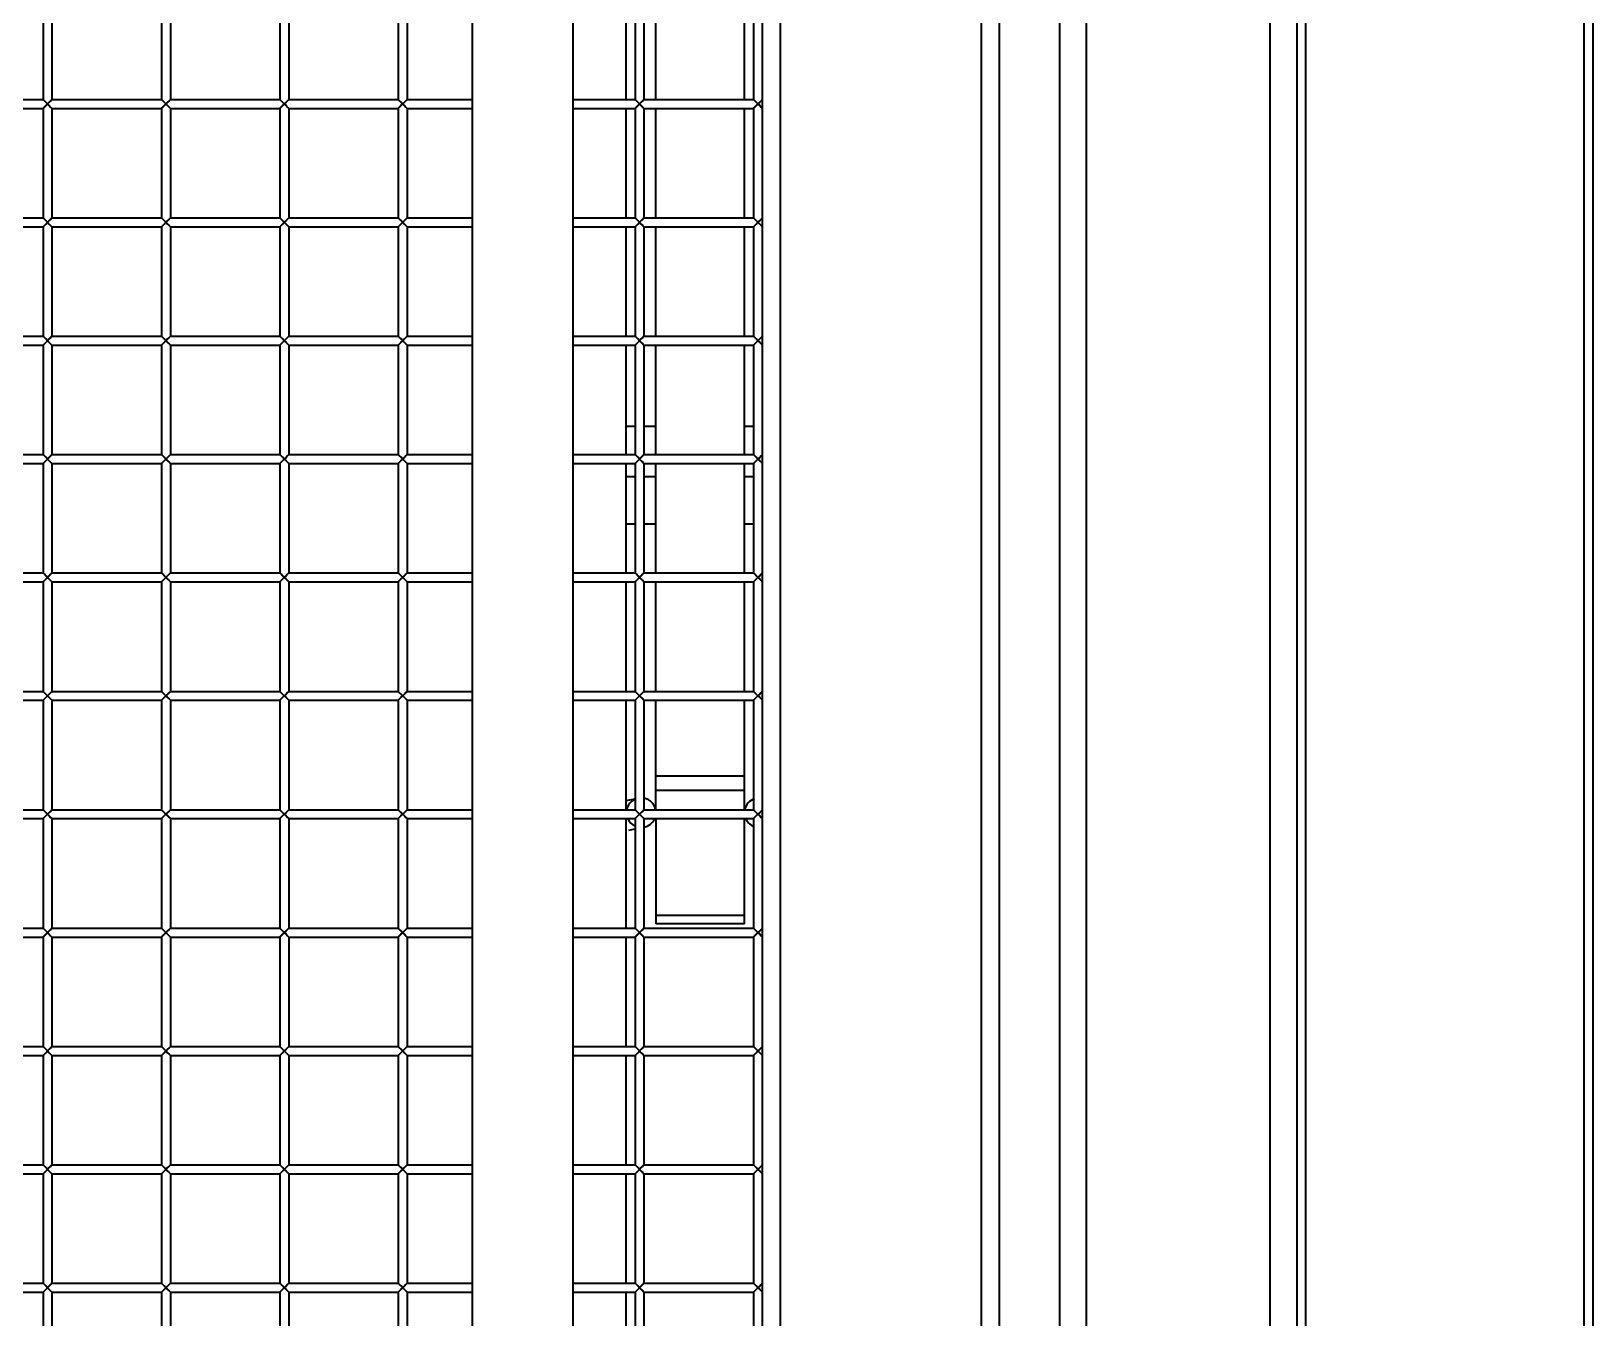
# Model space of a CAD drawing. Header units: millimetres. Extents: x 32496 to 166256, y 3504 to 23939.
# Drawn here: x 146862 to 147390, y 14016 to 14451 of the extents above; entities that cross this region are included whole.
import ezdxf

# ---------------------------------------------------------------- set-up
doc = ezdxf.new("R2010")
doc.units = ezdxf.units.MM
doc.layers.get('0').update_dxf_attribs({"lineweight": 35})

# ---------------------------------------------------------------- blocks, each defined once
blk = doc.blocks.new('8-1250')
at = {"linetype": 'Continuous'}
for p, q in [((-1377.63, -34671.29), (-1377.63, -32152.29)), ((-1315.63, -34671.29), (-1315.63, -32152.29)), ((-1306.63, -32152.29), (-1306.63, -34671.29)), ((-1303.63, -32152.29), (-1303.63, -34671.29)), ((-1209.63, -32152.29), (-1209.63, -34671.29)), ((-1206.63, -32152.29), (-1206.63, -34671.29)), ((-1386.63, -34591.29), (-1386.63, -32232.29)), ((-1481.13, -32251.79), (-1481.13, -34571.79)), ((-1413.13, -34571.79), (-1413.13, -32251.79)), ((-1407.13, -32251.79), (-1407.13, -34571.79)), ((-1585.13, -32393.79), (-1585.13, -33324.79)), ((-1551.13, -32393.79), (-1551.13, -33324.79)), ((-1487.13, -33311.79), (-1487.13, -32408.79)), ((-1730.13, -32441.79), (-1730.13, -32478.79)), ((-1727.13, -32441.79), (-1727.13, -32478.79)), ((-1690.13, -32441.79), (-1690.13, -32478.79)), ((-1687.13, -32441.79), (-1687.13, -32478.79)), ((-1650.13, -32441.79), (-1650.13, -32478.79)), ((-1647.13, -32441.79), (-1647.13, -32478.79)), ((-1610.13, -32441.79), (-1610.13, -32478.79)), ((-1607.13, -32441.79), (-1607.13, -32478.79)), ((-1533.13, -32478.79), (-1533.13, -32441.79)), ((-1530.13, -32441.79), (-1530.13, -32478.79)), ((-1527.13, -32441.79), (-1527.13, -32478.79)), ((-1523.13, -32478.79), (-1523.13, -32441.79)), ((-1493.13, -32478.79), (-1493.13, -32441.79)), ((-1490.13, -32441.79), (-1490.13, -32478.79)), ((-1767.13, -32478.79), (-1730.13, -32478.79)), ((-1767.13, -32481.79), (-1730.13, -32481.79)), ((-1730.13, -32481.79), (-1727.13, -32478.79)), ((-1727.13, -32481.79), (-1730.13, -32478.79)), ((-1730.13, -32481.79), (-1730.13, -32518.79)), ((-1730.01, -32481.67), (-1729.22, -32480.88)), ((-1729.22, -32480.88), (-1728.63, -32480.29)), ((-1727.13, -32478.79), (-1727.56, -32479.22)), ((-1727.13, -32478.79), (-1690.13, -32478.79)), ((-1727.13, -32481.79), (-1727.13, -32518.79)), ((-1727.13, -32481.79), (-1690.13, -32481.79)), ((-1690.13, -32481.79), (-1687.13, -32478.79)), ((-1687.13, -32481.79), (-1690.13, -32478.79)), ((-1690.13, -32481.79), (-1690.13, -32518.79)), ((-1690.01, -32481.67), (-1689.22, -32480.88)), ((-1689.22, -32480.88), (-1688.63, -32480.29)), ((-1687.13, -32478.79), (-1687.56, -32479.22)), ((-1687.13, -32478.79), (-1650.13, -32478.79)), ((-1687.13, -32481.79), (-1687.13, -32518.79)), ((-1687.13, -32481.79), (-1650.13, -32481.79)), ((-1650.13, -32481.79), (-1647.13, -32478.79)), ((-1647.13, -32481.79), (-1650.13, -32478.79)), ((-1650.13, -32481.79), (-1650.13, -32518.79)), ((-1650.01, -32481.67), (-1649.22, -32480.88)), ((-1649.22, -32480.88), (-1648.63, -32480.29)), ((-1647.13, -32478.79), (-1647.56, -32479.22)), ((-1647.13, -32478.79), (-1610.13, -32478.79)), ((-1647.13, -32481.79), (-1647.13, -32518.79)), ((-1647.13, -32481.79), (-1610.13, -32481.79)), ((-1610.13, -32481.79), (-1607.13, -32478.79)), ((-1607.13, -32481.79), (-1610.13, -32478.79)), ((-1610.13, -32481.79), (-1610.13, -32518.79)), ((-1610.01, -32481.67), (-1609.22, -32480.88)), ((-1609.22, -32480.88), (-1608.63, -32480.29)), ((-1607.13, -32478.79), (-1607.56, -32479.22)), ((-1607.13, -32478.79), (-1585.13, -32478.79)), ((-1607.13, -32481.79), (-1607.13, -32518.79)), ((-1607.13, -32481.79), (-1585.13, -32481.79)), ((-1551.13, -32478.79), (-1530.13, -32478.79)), ((-1551.13, -32481.79), (-1530.13, -32481.79)), ((-1533.13, -32518.79), (-1533.13, -32481.79)), ((-1530.13, -32481.79), (-1527.13, -32478.79)), ((-1527.13, -32481.79), (-1530.13, -32478.79)), ((-1530.13, -32481.79), (-1530.13, -32518.79)), ((-1530.01, -32481.67), (-1529.22, -32480.88)), ((-1529.22, -32480.88), (-1528.63, -32480.29)), ((-1527.13, -32478.79), (-1527.56, -32479.22)), ((-1527.13, -32478.79), (-1490.13, -32478.79)), ((-1527.13, -32481.79), (-1527.13, -32518.79)), ((-1527.13, -32481.79), (-1490.13, -32481.79)), ((-1523.13, -32518.79), (-1523.13, -32481.79)), ((-1493.13, -32518.79), (-1493.13, -32481.79)), ((-1490.13, -32481.79), (-1487.13, -32478.79)), ((-1487.13, -32481.79), (-1490.13, -32478.79)), ((-1490.13, -32481.79), (-1490.13, -32518.79)), ((-1490.01, -32481.67), (-1489.22, -32480.88)), ((-1489.22, -32480.88), (-1488.63, -32480.29)), ((-1487.13, -32478.79), (-1487.56, -32479.22)), ((-1767.13, -32518.79), (-1730.13, -32518.79)), ((-1730.13, -32521.79), (-1727.13, -32518.79)), ((-1727.13, -32521.79), (-1730.13, -32518.79)), ((-1729.22, -32520.88), (-1728.63, -32520.29)), ((-1727.13, -32518.79), (-1727.56, -32519.22)), ((-1727.13, -32518.79), (-1690.13, -32518.79)), ((-1690.13, -32521.79), (-1687.13, -32518.79)), ((-1687.13, -32521.79), (-1690.13, -32518.79)), ((-1689.22, -32520.88), (-1688.63, -32520.29)), ((-1687.13, -32518.79), (-1687.56, -32519.22)), ((-1687.13, -32518.79), (-1650.13, -32518.79)), ((-1650.13, -32521.79), (-1647.13, -32518.79)), ((-1647.13, -32521.79), (-1650.13, -32518.79)), ((-1649.22, -32520.88), (-1648.63, -32520.29)), ((-1647.13, -32518.79), (-1647.56, -32519.22)), ((-1647.13, -32518.79), (-1610.13, -32518.79)), ((-1610.13, -32521.79), (-1607.13, -32518.79)), ((-1607.13, -32521.79), (-1610.13, -32518.79)), ((-1609.22, -32520.88), (-1608.63, -32520.29)), ((-1607.13, -32518.79), (-1607.56, -32519.22)), ((-1607.13, -32518.79), (-1585.13, -32518.79)), ((-1551.13, -32518.79), (-1530.13, -32518.79)), ((-1530.13, -32521.79), (-1527.13, -32518.79)), ((-1527.13, -32521.79), (-1530.13, -32518.79)), ((-1529.22, -32520.88), (-1528.63, -32520.29)), ((-1527.13, -32518.79), (-1527.56, -32519.22)), ((-1527.13, -32518.79), (-1490.13, -32518.79)), ((-1490.13, -32521.79), (-1487.13, -32518.79)), ((-1487.13, -32521.79), (-1490.13, -32518.79)), ((-1489.22, -32520.88), (-1488.63, -32520.29)), ((-1487.13, -32518.79), (-1487.56, -32519.22)), ((-1767.13, -32521.79), (-1730.13, -32521.79)), ((-1730.13, -32521.79), (-1730.13, -32558.79)), ((-1730.01, -32521.67), (-1729.22, -32520.88)), ((-1727.13, -32521.79), (-1727.13, -32558.79)), ((-1727.13, -32521.79), (-1690.13, -32521.79)), ((-1690.13, -32521.79), (-1690.13, -32558.79)), ((-1690.01, -32521.67), (-1689.22, -32520.88)), ((-1687.13, -32521.79), (-1687.13, -32558.79)), ((-1687.13, -32521.79), (-1650.13, -32521.79)), ((-1650.13, -32521.79), (-1650.13, -32558.79)), ((-1650.01, -32521.67), (-1649.22, -32520.88)), ((-1647.13, -32521.79), (-1647.13, -32558.79)), ((-1647.13, -32521.79), (-1610.13, -32521.79)), ((-1610.13, -32521.79), (-1610.13, -32558.79)), ((-1610.01, -32521.67), (-1609.22, -32520.88)), ((-1607.13, -32521.79), (-1607.13, -32558.79)), ((-1607.13, -32521.79), (-1585.13, -32521.79)), ((-1551.13, -32521.79), (-1530.13, -32521.79)), ((-1533.13, -32558.79), (-1533.13, -32521.79)), ((-1530.13, -32521.79), (-1530.13, -32558.79)), ((-1530.01, -32521.67), (-1529.22, -32520.88)), ((-1527.13, -32521.79), (-1527.13, -32558.79)), ((-1527.13, -32521.79), (-1490.13, -32521.79)), ((-1523.13, -32558.79), (-1523.13, -32521.79)), ((-1493.13, -32558.79), (-1493.13, -32521.79)), ((-1490.13, -32521.79), (-1490.13, -32558.79)), ((-1490.01, -32521.67), (-1489.22, -32520.88)), ((-1767.13, -32558.79), (-1730.13, -32558.79)), ((-1767.13, -32561.79), (-1730.13, -32561.79)), ((-1730.13, -32561.79), (-1727.13, -32558.79)), ((-1727.13, -32561.79), (-1730.13, -32558.79)), ((-1730.13, -32561.79), (-1730.13, -32598.79)), ((-1730.01, -32561.67), (-1729.22, -32560.88)), ((-1729.22, -32560.88), (-1728.63, -32560.29)), ((-1727.13, -32558.79), (-1727.56, -32559.22)), ((-1727.13, -32558.79), (-1690.13, -32558.79)), ((-1727.13, -32561.79), (-1727.13, -32598.79)), ((-1727.13, -32561.79), (-1690.13, -32561.79)), ((-1690.13, -32561.79), (-1687.13, -32558.79)), ((-1687.13, -32561.79), (-1690.13, -32558.79)), ((-1690.13, -32561.79), (-1690.13, -32598.79)), ((-1690.01, -32561.67), (-1689.22, -32560.88)), ((-1689.22, -32560.88), (-1688.63, -32560.29)), ((-1687.13, -32558.79), (-1687.56, -32559.22)), ((-1687.13, -32558.79), (-1650.13, -32558.79)), ((-1687.13, -32561.79), (-1687.13, -32598.79)), ((-1687.13, -32561.79), (-1650.13, -32561.79)), ((-1650.13, -32561.79), (-1647.13, -32558.79)), ((-1647.13, -32561.79), (-1650.13, -32558.79)), ((-1650.13, -32561.79), (-1650.13, -32598.79)), ((-1650.01, -32561.67), (-1649.22, -32560.88)), ((-1649.22, -32560.88), (-1648.63, -32560.29)), ((-1647.13, -32558.79), (-1647.56, -32559.22)), ((-1647.13, -32558.79), (-1610.13, -32558.79)), ((-1647.13, -32561.79), (-1647.13, -32598.79)), ((-1647.13, -32561.79), (-1610.13, -32561.79)), ((-1610.13, -32561.79), (-1607.13, -32558.79)), ((-1607.13, -32561.79), (-1610.13, -32558.79)), ((-1610.13, -32561.79), (-1610.13, -32598.79)), ((-1610.01, -32561.67), (-1609.22, -32560.88)), ((-1609.22, -32560.88), (-1608.63, -32560.29)), ((-1607.13, -32558.79), (-1607.56, -32559.22)), ((-1607.13, -32558.79), (-1585.13, -32558.79)), ((-1607.13, -32561.79), (-1607.13, -32598.79)), ((-1607.13, -32561.79), (-1585.13, -32561.79)), ((-1551.13, -32558.79), (-1530.13, -32558.79)), ((-1551.13, -32561.79), (-1530.13, -32561.79)), ((-1533.13, -32598.79), (-1533.13, -32561.79)), ((-1530.13, -32561.79), (-1527.13, -32558.79)), ((-1527.13, -32561.79), (-1530.13, -32558.79)), ((-1530.13, -32561.79), (-1530.13, -32598.79)), ((-1530.01, -32561.67), (-1529.22, -32560.88)), ((-1529.22, -32560.88), (-1528.63, -32560.29)), ((-1527.13, -32558.79), (-1527.56, -32559.22)), ((-1527.13, -32558.79), (-1490.13, -32558.79)), ((-1527.13, -32561.79), (-1527.13, -32598.79)), ((-1527.13, -32561.79), (-1490.13, -32561.79)), ((-1523.13, -32598.79), (-1523.13, -32561.79)), ((-1493.13, -32598.79), (-1493.13, -32561.79)), ((-1490.13, -32561.79), (-1487.13, -32558.79)), ((-1487.13, -32561.79), (-1490.13, -32558.79)), ((-1490.13, -32561.79), (-1490.13, -32598.79)), ((-1490.01, -32561.67), (-1489.22, -32560.88)), ((-1489.22, -32560.88), (-1488.63, -32560.29)), ((-1487.13, -32558.79), (-1487.56, -32559.22)), ((-1530.13, -32589.29), (-1533.13, -32589.29)), ((-1523.13, -32589.29), (-1527.13, -32589.29)), ((-1490.13, -32589.29), (-1493.13, -32589.29)), ((-1767.13, -32598.79), (-1730.13, -32598.79)), ((-1730.13, -32601.79), (-1727.13, -32598.79)), ((-1727.13, -32601.79), (-1730.13, -32598.79)), ((-1727.13, -32598.79), (-1727.56, -32599.22)), ((-1727.13, -32598.79), (-1690.13, -32598.79)), ((-1690.13, -32601.79), (-1687.13, -32598.79)), ((-1687.13, -32601.79), (-1690.13, -32598.79)), ((-1687.13, -32598.79), (-1687.56, -32599.22)), ((-1687.13, -32598.79), (-1650.13, -32598.79)), ((-1650.13, -32601.79), (-1647.13, -32598.79)), ((-1647.13, -32601.79), (-1650.13, -32598.79)), ((-1647.13, -32598.79), (-1647.56, -32599.22)), ((-1647.13, -32598.79), (-1610.13, -32598.79)), ((-1610.13, -32601.79), (-1607.13, -32598.79)), ((-1607.13, -32601.79), (-1610.13, -32598.79)), ((-1607.13, -32598.79), (-1607.56, -32599.22)), ((-1607.13, -32598.79), (-1585.13, -32598.79)), ((-1551.13, -32598.79), (-1530.13, -32598.79)), ((-1530.13, -32601.79), (-1527.13, -32598.79)), ((-1527.13, -32601.79), (-1530.13, -32598.79)), ((-1527.13, -32598.79), (-1527.56, -32599.22)), ((-1527.13, -32598.79), (-1490.13, -32598.79)), ((-1490.13, -32601.79), (-1487.13, -32598.79)), ((-1487.13, -32601.79), (-1490.13, -32598.79)), ((-1487.13, -32598.79), (-1487.56, -32599.22)), ((-1767.13, -32601.79), (-1730.13, -32601.79)), ((-1730.13, -32601.79), (-1730.13, -32638.79)), ((-1730.01, -32601.67), (-1729.22, -32600.88)), ((-1729.22, -32600.88), (-1728.63, -32600.29)), ((-1727.13, -32601.79), (-1727.13, -32638.79)), ((-1727.13, -32601.79), (-1690.13, -32601.79)), ((-1690.13, -32601.79), (-1690.13, -32638.79)), ((-1690.01, -32601.67), (-1689.22, -32600.88)), ((-1689.22, -32600.88), (-1688.63, -32600.29)), ((-1687.13, -32601.79), (-1687.13, -32638.79)), ((-1687.13, -32601.79), (-1650.13, -32601.79)), ((-1650.13, -32601.79), (-1650.13, -32638.79)), ((-1650.01, -32601.67), (-1649.22, -32600.88)), ((-1649.22, -32600.88), (-1648.63, -32600.29)), ((-1647.13, -32601.79), (-1647.13, -32638.79)), ((-1647.13, -32601.79), (-1610.13, -32601.79)), ((-1610.13, -32601.79), (-1610.13, -32638.79)), ((-1610.01, -32601.67), (-1609.22, -32600.88)), ((-1609.22, -32600.88), (-1608.63, -32600.29)), ((-1607.13, -32601.79), (-1607.13, -32638.79)), ((-1607.13, -32601.79), (-1585.13, -32601.79)), ((-1551.13, -32601.79), (-1530.13, -32601.79)), ((-1533.13, -32638.79), (-1533.13, -32601.79)), ((-1530.13, -32601.79), (-1530.13, -32638.79)), ((-1530.01, -32601.67), (-1529.22, -32600.88)), ((-1529.22, -32600.88), (-1528.63, -32600.29)), ((-1527.13, -32601.79), (-1527.13, -32638.79)), ((-1527.13, -32601.79), (-1490.13, -32601.79)), ((-1523.13, -32638.79), (-1523.13, -32601.79)), ((-1493.13, -32638.79), (-1493.13, -32601.79)), ((-1490.13, -32601.79), (-1490.13, -32638.79)), ((-1490.01, -32601.67), (-1489.22, -32600.88)), ((-1489.22, -32600.88), (-1488.63, -32600.29)), ((-1530.13, -32606.29), (-1533.13, -32606.29)), ((-1523.13, -32606.29), (-1527.13, -32606.29)), ((-1490.13, -32606.29), (-1493.13, -32606.29)), ((-1530.13, -32622.29), (-1533.13, -32622.29)), ((-1523.13, -32622.29), (-1527.13, -32622.29)), ((-1490.13, -32622.29), (-1493.13, -32622.29)), ((-1767.13, -32638.79), (-1730.13, -32638.79)), ((-1730.13, -32641.79), (-1727.13, -32638.79)), ((-1727.13, -32641.79), (-1730.13, -32638.79)), ((-1730.01, -32641.67), (-1729.22, -32640.88)), ((-1729.22, -32640.88), (-1728.63, -32640.29)), ((-1727.13, -32638.79), (-1727.56, -32639.22)), ((-1727.13, -32638.79), (-1690.13, -32638.79)), ((-1690.13, -32641.79), (-1687.13, -32638.79)), ((-1687.13, -32641.79), (-1690.13, -32638.79)), ((-1690.01, -32641.67), (-1689.22, -32640.88)), ((-1689.22, -32640.88), (-1688.63, -32640.29)), ((-1687.13, -32638.79), (-1687.56, -32639.22)), ((-1687.13, -32638.79), (-1650.13, -32638.79)), ((-1650.13, -32641.79), (-1647.13, -32638.79)), ((-1647.13, -32641.79), (-1650.13, -32638.79)), ((-1650.01, -32641.67), (-1649.22, -32640.88)), ((-1649.22, -32640.88), (-1648.63, -32640.29)), ((-1647.13, -32638.79), (-1647.56, -32639.22)), ((-1647.13, -32638.79), (-1610.13, -32638.79)), ((-1610.13, -32641.79), (-1607.13, -32638.79)), ((-1607.13, -32641.79), (-1610.13, -32638.79)), ((-1610.01, -32641.67), (-1609.22, -32640.88)), ((-1609.22, -32640.88), (-1608.63, -32640.29)), ((-1607.13, -32638.79), (-1607.56, -32639.22)), ((-1607.13, -32638.79), (-1585.13, -32638.79)), ((-1551.13, -32638.79), (-1530.13, -32638.79)), ((-1530.13, -32641.79), (-1527.13, -32638.79)), ((-1527.13, -32641.79), (-1530.13, -32638.79)), ((-1530.01, -32641.67), (-1529.22, -32640.88)), ((-1529.22, -32640.88), (-1528.63, -32640.29)), ((-1527.13, -32638.79), (-1527.56, -32639.22)), ((-1527.13, -32638.79), (-1490.13, -32638.79)), ((-1490.13, -32641.79), (-1487.13, -32638.79)), ((-1487.13, -32641.79), (-1490.13, -32638.79)), ((-1490.01, -32641.67), (-1489.22, -32640.88)), ((-1489.22, -32640.88), (-1488.63, -32640.29)), ((-1487.13, -32638.79), (-1487.56, -32639.22)), ((-1767.13, -32641.79), (-1730.13, -32641.79)), ((-1730.13, -32641.79), (-1730.13, -32678.79)), ((-1727.13, -32641.79), (-1727.13, -32678.79)), ((-1727.13, -32641.79), (-1690.13, -32641.79)), ((-1690.13, -32641.79), (-1690.13, -32678.79)), ((-1687.13, -32641.79), (-1687.13, -32678.79)), ((-1687.13, -32641.79), (-1650.13, -32641.79)), ((-1650.13, -32641.79), (-1650.13, -32678.79)), ((-1647.13, -32641.79), (-1647.13, -32678.79)), ((-1647.13, -32641.79), (-1610.13, -32641.79)), ((-1610.13, -32641.79), (-1610.13, -32678.79)), ((-1607.13, -32641.79), (-1607.13, -32678.79)), ((-1607.13, -32641.79), (-1585.13, -32641.79)), ((-1551.13, -32641.79), (-1530.13, -32641.79)), ((-1533.13, -32678.79), (-1533.13, -32641.79)), ((-1530.13, -32641.79), (-1530.13, -32678.79)), ((-1527.13, -32641.79), (-1527.13, -32678.79)), ((-1527.13, -32641.79), (-1490.13, -32641.79)), ((-1523.13, -32678.79), (-1523.13, -32641.79)), ((-1493.13, -32678.79), (-1493.13, -32641.79)), ((-1490.13, -32641.79), (-1490.13, -32678.79)), ((-1767.13, -32678.79), (-1730.13, -32678.79)), ((-1767.13, -32681.79), (-1730.13, -32681.79)), ((-1730.13, -32681.79), (-1727.13, -32678.79)), ((-1727.13, -32681.79), (-1730.13, -32678.79)), ((-1730.13, -32681.79), (-1730.13, -32718.79)), ((-1730.01, -32681.67), (-1729.22, -32680.88)), ((-1729.22, -32680.88), (-1728.63, -32680.29)), ((-1727.13, -32678.79), (-1727.56, -32679.22)), ((-1727.13, -32678.79), (-1690.13, -32678.79)), ((-1727.13, -32681.79), (-1727.13, -32718.79)), ((-1727.13, -32681.79), (-1690.13, -32681.79)), ((-1690.13, -32681.79), (-1687.13, -32678.79)), ((-1687.13, -32681.79), (-1690.13, -32678.79)), ((-1690.13, -32681.79), (-1690.13, -32718.79)), ((-1690.01, -32681.67), (-1689.22, -32680.88)), ((-1689.22, -32680.88), (-1688.63, -32680.29)), ((-1687.13, -32678.79), (-1687.56, -32679.22)), ((-1687.13, -32678.79), (-1650.13, -32678.79)), ((-1687.13, -32681.79), (-1687.13, -32718.79)), ((-1687.13, -32681.79), (-1650.13, -32681.79)), ((-1650.13, -32681.79), (-1647.13, -32678.79)), ((-1647.13, -32681.79), (-1650.13, -32678.79)), ((-1650.13, -32681.79), (-1650.13, -32718.79)), ((-1650.01, -32681.67), (-1649.22, -32680.88)), ((-1649.22, -32680.88), (-1648.63, -32680.29)), ((-1647.13, -32678.79), (-1647.56, -32679.22)), ((-1647.13, -32678.79), (-1610.13, -32678.79)), ((-1647.13, -32681.79), (-1647.13, -32718.79)), ((-1647.13, -32681.79), (-1610.13, -32681.79)), ((-1610.13, -32681.79), (-1607.13, -32678.79)), ((-1607.13, -32681.79), (-1610.13, -32678.79)), ((-1610.13, -32681.79), (-1610.13, -32718.79)), ((-1610.01, -32681.67), (-1609.22, -32680.88)), ((-1609.22, -32680.88), (-1608.63, -32680.29)), ((-1607.13, -32678.79), (-1607.56, -32679.22)), ((-1607.13, -32678.79), (-1585.13, -32678.79)), ((-1607.13, -32681.79), (-1607.13, -32718.79)), ((-1607.13, -32681.79), (-1585.13, -32681.79)), ((-1551.13, -32678.79), (-1530.13, -32678.79)), ((-1551.13, -32681.79), (-1530.13, -32681.79)), ((-1533.13, -32718.79), (-1533.13, -32681.79)), ((-1530.13, -32681.79), (-1527.13, -32678.79)), ((-1527.13, -32681.79), (-1530.13, -32678.79)), ((-1530.13, -32681.79), (-1530.13, -32718.79)), ((-1530.01, -32681.67), (-1529.22, -32680.88)), ((-1529.22, -32680.88), (-1528.63, -32680.29)), ((-1527.13, -32678.79), (-1527.56, -32679.22)), ((-1527.13, -32678.79), (-1490.13, -32678.79)), ((-1527.13, -32681.79), (-1527.13, -32718.79)), ((-1527.13, -32681.79), (-1490.13, -32681.79)), ((-1523.13, -32718.82), (-1523.13, -32681.79)), ((-1493.13, -32718.82), (-1493.13, -32681.79)), ((-1490.13, -32681.79), (-1487.13, -32678.79)), ((-1487.13, -32681.79), (-1490.13, -32678.79)), ((-1490.13, -32681.79), (-1490.13, -32718.79)), ((-1490.01, -32681.67), (-1489.22, -32680.88)), ((-1489.22, -32680.88), (-1488.63, -32680.29)), ((-1487.13, -32678.79), (-1487.56, -32679.22)), ((-1523.13, -32707.29), (-1493.13, -32707.29)), ((-1533.13, -32715.66), (-1530.13, -32715.07)), ((-1493.13, -32712.29), (-1523.13, -32712.29)), ((-1767.13, -32718.79), (-1730.13, -32718.79)), ((-1730.13, -32721.79), (-1727.13, -32718.79)), ((-1727.13, -32721.79), (-1730.13, -32718.79)), ((-1729.22, -32720.88), (-1728.63, -32720.29)), ((-1727.13, -32718.79), (-1727.56, -32719.22)), ((-1727.13, -32718.79), (-1690.13, -32718.79)), ((-1690.13, -32721.79), (-1687.13, -32718.79)), ((-1687.13, -32721.79), (-1690.13, -32718.79)), ((-1689.22, -32720.88), (-1688.63, -32720.29)), ((-1687.13, -32718.79), (-1687.56, -32719.22)), ((-1687.13, -32718.79), (-1650.13, -32718.79)), ((-1650.13, -32721.79), (-1647.13, -32718.79)), ((-1647.13, -32721.79), (-1650.13, -32718.79)), ((-1649.22, -32720.88), (-1648.63, -32720.29)), ((-1647.13, -32718.79), (-1647.56, -32719.22)), ((-1647.13, -32718.79), (-1610.13, -32718.79)), ((-1610.13, -32721.79), (-1607.13, -32718.79)), ((-1607.13, -32721.79), (-1610.13, -32718.79)), ((-1609.22, -32720.88), (-1608.63, -32720.29)), ((-1607.13, -32718.79), (-1607.56, -32719.22)), ((-1607.13, -32718.79), (-1585.13, -32718.79)), ((-1551.13, -32718.79), (-1530.13, -32718.79)), ((-1530.13, -32721.79), (-1527.13, -32718.79)), ((-1527.13, -32721.79), (-1530.13, -32718.79)), ((-1529.22, -32720.88), (-1528.63, -32720.29)), ((-1527.13, -32718.79), (-1527.56, -32719.22)), ((-1527.13, -32718.79), (-1490.13, -32718.79)), ((-1490.13, -32721.79), (-1487.13, -32718.79)), ((-1490.13, -32718.79), (-1487.13, -32721.79)), ((-1489.22, -32720.88), (-1488.63, -32720.29)), ((-1487.13, -32718.79), (-1487.56, -32719.22)), ((-1767.13, -32721.79), (-1730.13, -32721.79)), ((-1730.13, -32721.79), (-1730.13, -32758.79)), ((-1730.01, -32721.67), (-1729.22, -32720.88)), ((-1727.13, -32721.79), (-1727.13, -32758.79)), ((-1727.13, -32721.79), (-1690.13, -32721.79)), ((-1690.13, -32721.79), (-1690.13, -32758.79)), ((-1690.01, -32721.67), (-1689.22, -32720.88)), ((-1687.13, -32721.79), (-1687.13, -32758.79)), ((-1687.13, -32721.79), (-1650.13, -32721.79)), ((-1650.13, -32721.79), (-1650.13, -32758.79)), ((-1650.01, -32721.67), (-1649.22, -32720.88)), ((-1647.13, -32721.79), (-1647.13, -32758.79)), ((-1647.13, -32721.79), (-1610.13, -32721.79)), ((-1610.13, -32721.79), (-1610.13, -32758.79)), ((-1610.01, -32721.67), (-1609.22, -32720.88)), ((-1607.13, -32721.79), (-1607.13, -32758.79)), ((-1607.13, -32721.79), (-1585.13, -32721.79)), ((-1551.13, -32721.79), (-1530.13, -32721.79)), ((-1533.13, -32758.79), (-1533.13, -32721.79)), ((-1532.27, -32725.68), (-1530.13, -32725.26)), ((-1530.13, -32721.79), (-1530.13, -32758.79)), ((-1530.01, -32721.67), (-1529.22, -32720.88)), ((-1527.13, -32721.79), (-1527.13, -32758.79)), ((-1527.13, -32721.79), (-1490.13, -32721.79)), ((-1523.13, -32721.79), (-1523.13, -32757.29)), ((-1493.13, -32757.29), (-1493.13, -32721.79)), ((-1490.13, -32721.79), (-1490.13, -32758.79)), ((-1490.01, -32721.67), (-1489.22, -32720.88)), ((-1523.13, -32754.4), (-1493.13, -32754.4)), ((-1493.13, -32757.29), (-1523.13, -32757.29)), ((-1767.13, -32758.79), (-1730.13, -32758.79)), ((-1767.13, -32761.79), (-1730.13, -32761.79)), ((-1730.13, -32761.79), (-1727.13, -32758.79)), ((-1727.13, -32761.79), (-1730.13, -32758.79)), ((-1730.13, -32761.79), (-1730.13, -32798.79)), ((-1730.01, -32761.67), (-1729.22, -32760.88)), ((-1729.22, -32760.88), (-1728.63, -32760.29)), ((-1727.13, -32758.79), (-1727.56, -32759.22)), ((-1727.13, -32758.79), (-1690.13, -32758.79)), ((-1727.13, -32761.79), (-1727.13, -32798.79)), ((-1727.13, -32761.79), (-1690.13, -32761.79)), ((-1690.13, -32761.79), (-1687.13, -32758.79)), ((-1687.13, -32761.79), (-1690.13, -32758.79)), ((-1690.13, -32761.79), (-1690.13, -32798.79)), ((-1690.01, -32761.67), (-1689.22, -32760.88)), ((-1689.22, -32760.88), (-1688.63, -32760.29)), ((-1687.13, -32758.79), (-1687.56, -32759.22)), ((-1687.13, -32758.79), (-1650.13, -32758.79)), ((-1687.13, -32761.79), (-1687.13, -32798.79)), ((-1687.13, -32761.79), (-1650.13, -32761.79)), ((-1650.13, -32761.79), (-1647.13, -32758.79)), ((-1647.13, -32761.79), (-1650.13, -32758.79)), ((-1650.13, -32761.79), (-1650.13, -32798.79)), ((-1650.01, -32761.67), (-1649.22, -32760.88)), ((-1649.22, -32760.88), (-1648.63, -32760.29)), ((-1647.13, -32758.79), (-1647.56, -32759.22)), ((-1647.13, -32758.79), (-1610.13, -32758.79)), ((-1647.13, -32761.79), (-1647.13, -32798.79)), ((-1647.13, -32761.79), (-1610.13, -32761.79)), ((-1610.13, -32761.79), (-1607.13, -32758.79)), ((-1607.13, -32761.79), (-1610.13, -32758.79)), ((-1610.13, -32761.79), (-1610.13, -32798.79)), ((-1610.01, -32761.67), (-1609.22, -32760.88)), ((-1609.22, -32760.88), (-1608.63, -32760.29)), ((-1607.13, -32758.79), (-1607.56, -32759.22)), ((-1607.13, -32758.79), (-1585.13, -32758.79)), ((-1607.13, -32761.79), (-1607.13, -32798.79)), ((-1607.13, -32761.79), (-1585.13, -32761.79)), ((-1551.13, -32758.79), (-1530.13, -32758.79)), ((-1551.13, -32761.79), (-1530.13, -32761.79)), ((-1533.13, -32798.79), (-1533.13, -32761.79)), ((-1530.13, -32761.79), (-1527.13, -32758.79)), ((-1530.13, -32758.79), (-1527.13, -32761.79)), ((-1530.13, -32761.79), (-1530.13, -32798.79)), ((-1530.01, -32761.67), (-1529.22, -32760.88)), ((-1529.22, -32760.88), (-1528.63, -32760.29)), ((-1527.13, -32758.79), (-1527.56, -32759.22)), ((-1527.13, -32758.79), (-1490.13, -32758.79)), ((-1527.13, -32761.79), (-1527.13, -32798.79)), ((-1527.13, -32761.79), (-1490.13, -32761.79)), ((-1490.13, -32761.79), (-1487.13, -32758.79)), ((-1490.13, -32758.79), (-1487.13, -32761.79)), ((-1490.13, -32761.79), (-1490.13, -32798.79)), ((-1490.01, -32761.67), (-1489.22, -32760.88)), ((-1489.22, -32760.88), (-1488.63, -32760.29)), ((-1487.13, -32758.79), (-1487.56, -32759.22)), ((-1767.13, -32798.79), (-1730.13, -32798.79)), ((-1730.13, -32801.79), (-1727.13, -32798.79)), ((-1727.13, -32801.79), (-1730.13, -32798.79)), ((-1727.13, -32798.79), (-1727.56, -32799.22)), ((-1727.13, -32798.79), (-1690.13, -32798.79)), ((-1690.13, -32801.79), (-1687.13, -32798.79)), ((-1687.13, -32801.79), (-1690.13, -32798.79)), ((-1687.13, -32798.79), (-1687.56, -32799.22)), ((-1687.13, -32798.79), (-1650.13, -32798.79)), ((-1650.13, -32801.79), (-1647.13, -32798.79)), ((-1647.13, -32801.79), (-1650.13, -32798.79)), ((-1647.13, -32798.79), (-1647.56, -32799.22)), ((-1647.13, -32798.79), (-1610.13, -32798.79)), ((-1610.13, -32801.79), (-1607.13, -32798.79)), ((-1607.13, -32801.79), (-1610.13, -32798.79)), ((-1607.13, -32798.79), (-1607.56, -32799.22)), ((-1607.13, -32798.79), (-1585.13, -32798.79)), ((-1551.13, -32798.79), (-1530.13, -32798.79)), ((-1530.13, -32801.79), (-1527.13, -32798.79)), ((-1530.13, -32798.79), (-1527.13, -32801.79)), ((-1527.13, -32798.79), (-1527.56, -32799.22)), ((-1527.13, -32798.79), (-1490.13, -32798.79)), ((-1490.13, -32801.79), (-1487.13, -32798.79)), ((-1490.13, -32798.79), (-1487.13, -32801.79)), ((-1487.13, -32798.79), (-1487.56, -32799.22)), ((-1767.13, -32801.79), (-1730.13, -32801.79)), ((-1730.13, -32801.79), (-1730.13, -32838.79)), ((-1730.01, -32801.67), (-1729.22, -32800.88)), ((-1729.22, -32800.88), (-1728.63, -32800.29)), ((-1727.13, -32801.79), (-1727.13, -32838.79)), ((-1727.13, -32801.79), (-1690.13, -32801.79)), ((-1690.13, -32801.79), (-1690.13, -32838.79)), ((-1690.01, -32801.67), (-1689.22, -32800.88)), ((-1689.22, -32800.88), (-1688.63, -32800.29)), ((-1687.13, -32801.79), (-1687.13, -32838.79)), ((-1687.13, -32801.79), (-1650.13, -32801.79)), ((-1650.13, -32801.79), (-1650.13, -32838.79)), ((-1650.01, -32801.67), (-1649.22, -32800.88)), ((-1649.22, -32800.88), (-1648.63, -32800.29)), ((-1647.13, -32801.79), (-1647.13, -32838.79)), ((-1647.13, -32801.79), (-1610.13, -32801.79)), ((-1610.13, -32801.79), (-1610.13, -32838.79)), ((-1610.01, -32801.67), (-1609.22, -32800.88)), ((-1609.22, -32800.88), (-1608.63, -32800.29)), ((-1607.13, -32801.79), (-1607.13, -32838.79)), ((-1607.13, -32801.79), (-1585.13, -32801.79)), ((-1551.13, -32801.79), (-1530.13, -32801.79)), ((-1533.13, -32838.79), (-1533.13, -32801.79)), ((-1530.13, -32801.79), (-1530.13, -32838.79)), ((-1530.01, -32801.67), (-1529.22, -32800.88)), ((-1529.22, -32800.88), (-1528.63, -32800.29)), ((-1527.13, -32801.79), (-1527.13, -32838.79)), ((-1527.13, -32801.79), (-1490.13, -32801.79)), ((-1490.13, -32801.79), (-1490.13, -32838.79)), ((-1490.01, -32801.67), (-1489.22, -32800.88)), ((-1489.22, -32800.88), (-1488.63, -32800.29)), ((-1767.13, -32838.79), (-1730.13, -32838.79)), ((-1767.13, -32841.79), (-1730.13, -32841.79)), ((-1730.13, -32841.79), (-1727.13, -32838.79)), ((-1727.13, -32841.79), (-1730.13, -32838.79)), ((-1730.13, -32841.79), (-1730.13, -32878.79)), ((-1730.01, -32841.67), (-1729.22, -32840.88)), ((-1729.22, -32840.88), (-1728.63, -32840.29)), ((-1727.13, -32838.79), (-1727.56, -32839.22)), ((-1727.13, -32838.79), (-1690.13, -32838.79)), ((-1727.13, -32841.79), (-1727.13, -32878.79)), ((-1727.13, -32841.79), (-1690.13, -32841.79)), ((-1690.13, -32841.79), (-1687.13, -32838.79)), ((-1687.13, -32841.79), (-1690.13, -32838.79)), ((-1690.13, -32841.79), (-1690.13, -32878.79)), ((-1690.01, -32841.67), (-1689.22, -32840.88)), ((-1689.22, -32840.88), (-1688.63, -32840.29)), ((-1687.13, -32838.79), (-1687.56, -32839.22)), ((-1687.13, -32838.79), (-1650.13, -32838.79)), ((-1687.13, -32841.79), (-1687.13, -32878.79)), ((-1687.13, -32841.79), (-1650.13, -32841.79)), ((-1650.13, -32841.79), (-1647.13, -32838.79)), ((-1647.13, -32841.79), (-1650.13, -32838.79)), ((-1650.13, -32841.79), (-1650.13, -32878.79)), ((-1650.01, -32841.67), (-1649.22, -32840.88)), ((-1649.22, -32840.88), (-1648.63, -32840.29)), ((-1647.13, -32838.79), (-1647.56, -32839.22)), ((-1647.13, -32838.79), (-1610.13, -32838.79)), ((-1647.13, -32841.79), (-1647.13, -32878.79)), ((-1647.13, -32841.79), (-1610.13, -32841.79)), ((-1610.13, -32841.79), (-1607.13, -32838.79)), ((-1610.13, -32838.79), (-1607.13, -32841.79)), ((-1610.13, -32841.79), (-1610.13, -32878.79)), ((-1610.01, -32841.67), (-1609.22, -32840.88)), ((-1609.22, -32840.88), (-1608.63, -32840.29)), ((-1607.13, -32838.79), (-1607.56, -32839.22)), ((-1607.13, -32838.79), (-1585.13, -32838.79)), ((-1607.13, -32841.79), (-1607.13, -32878.79)), ((-1607.13, -32841.79), (-1585.13, -32841.79)), ((-1551.13, -32838.79), (-1530.13, -32838.79)), ((-1551.13, -32841.79), (-1530.13, -32841.79)), ((-1533.13, -32878.79), (-1533.13, -32841.79)), ((-1530.13, -32841.79), (-1527.13, -32838.79)), ((-1530.13, -32838.79), (-1527.13, -32841.79)), ((-1530.13, -32841.79), (-1530.13, -32878.79)), ((-1530.01, -32841.67), (-1529.22, -32840.88)), ((-1529.22, -32840.88), (-1528.63, -32840.29)), ((-1527.13, -32838.79), (-1527.56, -32839.22)), ((-1527.13, -32838.79), (-1490.13, -32838.79)), ((-1527.13, -32841.79), (-1527.13, -32878.79)), ((-1527.13, -32841.79), (-1490.13, -32841.79)), ((-1490.13, -32841.79), (-1487.13, -32838.79)), ((-1490.13, -32838.79), (-1487.13, -32841.79)), ((-1490.13, -32841.79), (-1490.13, -32878.79)), ((-1490.01, -32841.67), (-1489.22, -32840.88)), ((-1489.22, -32840.88), (-1488.63, -32840.29)), ((-1487.13, -32838.79), (-1487.56, -32839.22)), ((-1767.13, -32878.79), (-1730.13, -32878.79)), ((-1730.13, -32881.79), (-1727.13, -32878.79)), ((-1727.13, -32881.79), (-1730.13, -32878.79)), ((-1727.13, -32878.79), (-1727.56, -32879.22)), ((-1727.13, -32878.79), (-1690.13, -32878.79)), ((-1690.13, -32881.79), (-1687.13, -32878.79)), ((-1687.13, -32881.79), (-1690.13, -32878.79)), ((-1687.13, -32878.79), (-1687.56, -32879.22)), ((-1687.13, -32878.79), (-1650.13, -32878.79)), ((-1650.13, -32881.79), (-1647.13, -32878.79)), ((-1650.13, -32878.79), (-1647.13, -32881.79)), ((-1647.13, -32878.79), (-1647.56, -32879.22)), ((-1647.13, -32878.79), (-1610.13, -32878.79)), ((-1610.13, -32881.79), (-1607.13, -32878.79)), ((-1610.13, -32878.79), (-1607.13, -32881.79)), ((-1607.13, -32878.79), (-1607.56, -32879.22)), ((-1607.13, -32878.79), (-1585.13, -32878.79)), ((-1551.13, -32878.79), (-1530.13, -32878.79)), ((-1530.13, -32881.79), (-1527.13, -32878.79)), ((-1530.13, -32878.79), (-1527.13, -32881.79)), ((-1527.13, -32878.79), (-1527.56, -32879.22)), ((-1527.13, -32878.79), (-1490.13, -32878.79)), ((-1490.13, -32881.79), (-1487.13, -32878.79)), ((-1490.13, -32878.79), (-1487.13, -32881.79)), ((-1487.13, -32878.79), (-1487.56, -32879.22)), ((-1767.13, -32881.79), (-1730.13, -32881.79)), ((-1730.13, -32881.79), (-1730.13, -32918.79)), ((-1730.01, -32881.67), (-1729.22, -32880.88)), ((-1729.22, -32880.88), (-1728.63, -32880.29)), ((-1727.13, -32881.79), (-1727.13, -32918.79)), ((-1727.13, -32881.79), (-1690.13, -32881.79)), ((-1690.13, -32881.79), (-1690.13, -32918.79)), ((-1690.01, -32881.67), (-1689.22, -32880.88)), ((-1689.22, -32880.88), (-1688.63, -32880.29)), ((-1687.13, -32881.79), (-1687.13, -32918.79)), ((-1687.13, -32881.79), (-1650.13, -32881.79)), ((-1650.13, -32881.79), (-1650.13, -32918.79)), ((-1650.01, -32881.67), (-1649.22, -32880.88)), ((-1649.22, -32880.88), (-1648.63, -32880.29)), ((-1647.13, -32881.79), (-1647.13, -32918.79)), ((-1647.13, -32881.79), (-1610.13, -32881.79)), ((-1610.13, -32881.79), (-1610.13, -32918.79)), ((-1610.01, -32881.67), (-1609.22, -32880.88)), ((-1609.22, -32880.88), (-1608.63, -32880.29)), ((-1607.13, -32881.79), (-1607.13, -32918.79)), ((-1607.13, -32881.79), (-1585.13, -32881.79)), ((-1551.13, -32881.79), (-1530.13, -32881.79)), ((-1533.13, -32918.79), (-1533.13, -32881.79)), ((-1530.13, -32881.79), (-1530.13, -32918.79)), ((-1530.01, -32881.67), (-1529.22, -32880.88)), ((-1529.22, -32880.88), (-1528.63, -32880.29)), ((-1527.13, -32881.79), (-1527.13, -32918.79)), ((-1527.13, -32881.79), (-1490.13, -32881.79)), ((-1490.13, -32881.79), (-1490.13, -32918.79)), ((-1490.01, -32881.67), (-1489.22, -32880.88)), ((-1489.22, -32880.88), (-1488.63, -32880.29))]:
    blk.add_line(p, q, dxfattribs=at)
for points in [[(-1728.63, -32480.29), (-1729.21, -32479.7), (-1729.69, -32479.23)], [(-1727.56, -32479.22), (-1728.05, -32479.71), (-1728.63, -32480.29)], [(-1728.63, -32480.29), (-1728.04, -32480.88), (-1727.57, -32481.35), (-1727.13, -32481.79)], [(-1688.63, -32480.29), (-1689.21, -32479.7), (-1689.69, -32479.23)], [(-1687.56, -32479.22), (-1688.05, -32479.71), (-1688.63, -32480.29)], [(-1688.63, -32480.29), (-1688.04, -32480.88), (-1687.57, -32481.35), (-1687.13, -32481.79)], [(-1648.63, -32480.29), (-1649.21, -32479.7), (-1649.69, -32479.23)], [(-1647.56, -32479.22), (-1648.05, -32479.71), (-1648.63, -32480.29)], [(-1648.63, -32480.29), (-1648.04, -32480.88), (-1647.57, -32481.35), (-1647.13, -32481.79)], [(-1608.63, -32480.29), (-1609.21, -32479.7), (-1609.69, -32479.23)], [(-1607.56, -32479.22), (-1608.05, -32479.71), (-1608.63, -32480.29)], [(-1608.63, -32480.29), (-1608.04, -32480.88), (-1607.57, -32481.35), (-1607.13, -32481.79)], [(-1528.63, -32480.29), (-1529.21, -32479.7), (-1529.69, -32479.23)], [(-1527.56, -32479.22), (-1528.05, -32479.71), (-1528.63, -32480.29)], [(-1528.63, -32480.29), (-1528.04, -32480.88), (-1527.57, -32481.35), (-1527.13, -32481.79)], [(-1488.63, -32480.29), (-1489.21, -32479.7), (-1489.69, -32479.23)], [(-1487.56, -32479.22), (-1488.05, -32479.71), (-1488.63, -32480.29)], [(-1488.63, -32480.29), (-1488.04, -32480.88), (-1487.57, -32481.35), (-1487.13, -32481.79)], [(-1728.63, -32520.29), (-1729.21, -32519.7), (-1729.69, -32519.23)], [(-1727.56, -32519.22), (-1728.05, -32519.71), (-1728.63, -32520.29)], [(-1728.63, -32520.29), (-1728.04, -32520.88), (-1727.57, -32521.35), (-1727.13, -32521.79)], [(-1688.63, -32520.29), (-1689.21, -32519.7), (-1689.69, -32519.23)], [(-1687.56, -32519.22), (-1688.05, -32519.71), (-1688.63, -32520.29)], [(-1688.63, -32520.29), (-1688.04, -32520.88), (-1687.57, -32521.35), (-1687.13, -32521.79)], [(-1648.63, -32520.29), (-1649.21, -32519.7), (-1649.69, -32519.23)], [(-1647.56, -32519.22), (-1648.05, -32519.71), (-1648.63, -32520.29)], [(-1648.63, -32520.29), (-1648.04, -32520.88), (-1647.57, -32521.35), (-1647.13, -32521.79)], [(-1608.63, -32520.29), (-1609.21, -32519.7), (-1609.69, -32519.23)], [(-1607.56, -32519.22), (-1608.05, -32519.71), (-1608.63, -32520.29)], [(-1608.63, -32520.29), (-1608.04, -32520.88), (-1607.57, -32521.35), (-1607.13, -32521.79)], [(-1528.63, -32520.29), (-1529.21, -32519.7), (-1529.69, -32519.23)], [(-1527.56, -32519.22), (-1528.05, -32519.71), (-1528.63, -32520.29)], [(-1528.63, -32520.29), (-1528.04, -32520.88), (-1527.57, -32521.35), (-1527.13, -32521.79)], [(-1488.63, -32520.29), (-1489.21, -32519.7), (-1489.69, -32519.23)], [(-1487.56, -32519.22), (-1488.05, -32519.71), (-1488.63, -32520.29)], [(-1488.63, -32520.29), (-1488.04, -32520.88), (-1487.57, -32521.35), (-1487.13, -32521.79)], [(-1728.63, -32560.29), (-1729.21, -32559.7), (-1729.69, -32559.23)], [(-1727.56, -32559.22), (-1728.05, -32559.71), (-1728.63, -32560.29)], [(-1728.63, -32560.29), (-1728.04, -32560.88), (-1727.57, -32561.35), (-1727.13, -32561.79)], [(-1688.63, -32560.29), (-1689.21, -32559.7), (-1689.69, -32559.23)], [(-1687.56, -32559.22), (-1688.05, -32559.71), (-1688.63, -32560.29)], [(-1688.63, -32560.29), (-1688.04, -32560.88), (-1687.57, -32561.35), (-1687.13, -32561.79)], [(-1648.63, -32560.29), (-1649.21, -32559.7), (-1649.69, -32559.23)], [(-1647.56, -32559.22), (-1648.05, -32559.71), (-1648.63, -32560.29)], [(-1648.63, -32560.29), (-1648.04, -32560.88), (-1647.57, -32561.35), (-1647.13, -32561.79)], [(-1608.63, -32560.29), (-1609.21, -32559.7), (-1609.69, -32559.23)], [(-1607.56, -32559.22), (-1608.05, -32559.71), (-1608.63, -32560.29)], [(-1608.63, -32560.29), (-1608.04, -32560.88), (-1607.57, -32561.35), (-1607.13, -32561.79)], [(-1528.63, -32560.29), (-1529.21, -32559.7), (-1529.69, -32559.23)], [(-1527.56, -32559.22), (-1528.05, -32559.71), (-1528.63, -32560.29)], [(-1528.63, -32560.29), (-1528.04, -32560.88), (-1527.57, -32561.35), (-1527.13, -32561.79)], [(-1488.63, -32560.29), (-1489.21, -32559.7), (-1489.69, -32559.23)], [(-1487.56, -32559.22), (-1488.05, -32559.71), (-1488.63, -32560.29)], [(-1488.63, -32560.29), (-1488.04, -32560.88), (-1487.57, -32561.35), (-1487.13, -32561.79)], [(-1728.63, -32600.29), (-1729.21, -32599.7), (-1729.69, -32599.23)], [(-1727.56, -32599.22), (-1728.05, -32599.71), (-1728.63, -32600.29)], [(-1688.63, -32600.29), (-1689.21, -32599.7), (-1689.69, -32599.23)], [(-1687.56, -32599.22), (-1688.05, -32599.71), (-1688.63, -32600.29)], [(-1648.63, -32600.29), (-1649.21, -32599.7), (-1649.69, -32599.23)], [(-1647.56, -32599.22), (-1648.05, -32599.71), (-1648.63, -32600.29)], [(-1608.63, -32600.29), (-1609.21, -32599.7), (-1609.69, -32599.23)], [(-1607.56, -32599.22), (-1608.05, -32599.71), (-1608.63, -32600.29)], [(-1528.63, -32600.29), (-1529.21, -32599.7), (-1529.69, -32599.23)], [(-1527.56, -32599.22), (-1528.05, -32599.71), (-1528.63, -32600.29)], [(-1488.63, -32600.29), (-1489.21, -32599.7), (-1489.69, -32599.23)], [(-1487.56, -32599.22), (-1488.05, -32599.71), (-1488.63, -32600.29)], [(-1728.63, -32600.29), (-1728.04, -32600.88), (-1727.57, -32601.35), (-1727.13, -32601.79)], [(-1688.63, -32600.29), (-1688.04, -32600.88), (-1687.57, -32601.35), (-1687.13, -32601.79)], [(-1648.63, -32600.29), (-1648.04, -32600.88), (-1647.57, -32601.35), (-1647.13, -32601.79)], [(-1608.63, -32600.29), (-1608.04, -32600.88), (-1607.57, -32601.35), (-1607.13, -32601.79)], [(-1528.63, -32600.29), (-1528.04, -32600.88), (-1527.57, -32601.35), (-1527.13, -32601.79)], [(-1488.63, -32600.29), (-1488.04, -32600.88), (-1487.57, -32601.35), (-1487.13, -32601.79)], [(-1728.63, -32640.29), (-1729.21, -32639.7), (-1729.69, -32639.23)], [(-1727.56, -32639.22), (-1728.05, -32639.71), (-1728.63, -32640.29)], [(-1728.63, -32640.29), (-1728.04, -32640.88), (-1727.57, -32641.35), (-1727.13, -32641.79)], [(-1688.63, -32640.29), (-1689.21, -32639.7), (-1689.69, -32639.23)], [(-1687.56, -32639.22), (-1688.05, -32639.71), (-1688.63, -32640.29)], [(-1688.63, -32640.29), (-1688.04, -32640.88), (-1687.57, -32641.35), (-1687.13, -32641.79)], [(-1648.63, -32640.29), (-1649.21, -32639.7), (-1649.69, -32639.23)], [(-1647.56, -32639.22), (-1648.05, -32639.71), (-1648.63, -32640.29)], [(-1648.63, -32640.29), (-1648.04, -32640.88), (-1647.57, -32641.35), (-1647.13, -32641.79)], [(-1608.63, -32640.29), (-1609.21, -32639.7), (-1609.69, -32639.23)], [(-1607.56, -32639.22), (-1608.05, -32639.71), (-1608.63, -32640.29)], [(-1608.63, -32640.29), (-1608.04, -32640.88), (-1607.57, -32641.35), (-1607.13, -32641.79)], [(-1528.63, -32640.29), (-1529.21, -32639.7), (-1529.69, -32639.23)], [(-1527.56, -32639.22), (-1528.05, -32639.71), (-1528.63, -32640.29)], [(-1528.63, -32640.29), (-1528.04, -32640.88), (-1527.57, -32641.35), (-1527.13, -32641.79)], [(-1488.63, -32640.29), (-1489.21, -32639.7), (-1489.69, -32639.23)], [(-1487.56, -32639.22), (-1488.05, -32639.71), (-1488.63, -32640.29)], [(-1488.63, -32640.29), (-1488.04, -32640.88), (-1487.57, -32641.35), (-1487.13, -32641.79)], [(-1728.63, -32680.29), (-1729.21, -32679.7), (-1729.69, -32679.23)], [(-1727.56, -32679.22), (-1728.05, -32679.71), (-1728.63, -32680.29)], [(-1728.63, -32680.29), (-1728.04, -32680.88), (-1727.57, -32681.35), (-1727.13, -32681.79)], [(-1688.63, -32680.29), (-1689.21, -32679.7), (-1689.69, -32679.23)], [(-1687.56, -32679.22), (-1688.05, -32679.71), (-1688.63, -32680.29)], [(-1688.63, -32680.29), (-1688.04, -32680.88), (-1687.57, -32681.35), (-1687.13, -32681.79)], [(-1648.63, -32680.29), (-1649.21, -32679.7), (-1649.69, -32679.23)], [(-1647.56, -32679.22), (-1648.05, -32679.71), (-1648.63, -32680.29)], [(-1648.63, -32680.29), (-1648.04, -32680.88), (-1647.57, -32681.35), (-1647.13, -32681.79)], [(-1608.63, -32680.29), (-1609.21, -32679.7), (-1609.69, -32679.23)], [(-1607.56, -32679.22), (-1608.05, -32679.71), (-1608.63, -32680.29)], [(-1608.63, -32680.29), (-1608.04, -32680.88), (-1607.57, -32681.35), (-1607.13, -32681.79)], [(-1528.63, -32680.29), (-1529.21, -32679.7), (-1529.69, -32679.23)], [(-1527.56, -32679.22), (-1528.05, -32679.71), (-1528.63, -32680.29)], [(-1528.63, -32680.29), (-1528.04, -32680.88), (-1527.57, -32681.35), (-1527.13, -32681.79)], [(-1488.63, -32680.29), (-1489.21, -32679.7), (-1489.69, -32679.23)], [(-1487.56, -32679.22), (-1488.05, -32679.71), (-1488.63, -32680.29)], [(-1488.63, -32680.29), (-1488.04, -32680.88), (-1487.57, -32681.35), (-1487.13, -32681.79)], [(-1728.63, -32720.29), (-1729.21, -32719.7), (-1729.69, -32719.23)], [(-1727.56, -32719.22), (-1728.05, -32719.71), (-1728.63, -32720.29)], [(-1728.63, -32720.29), (-1728.04, -32720.88), (-1727.57, -32721.35), (-1727.13, -32721.79)], [(-1688.63, -32720.29), (-1689.21, -32719.7), (-1689.69, -32719.23)], [(-1687.56, -32719.22), (-1688.05, -32719.71), (-1688.63, -32720.29)], [(-1688.63, -32720.29), (-1688.04, -32720.88), (-1687.57, -32721.35), (-1687.13, -32721.79)], [(-1648.63, -32720.29), (-1649.21, -32719.7), (-1649.69, -32719.23)], [(-1647.56, -32719.22), (-1648.05, -32719.71), (-1648.63, -32720.29)], [(-1648.63, -32720.29), (-1648.04, -32720.88), (-1647.57, -32721.35), (-1647.13, -32721.79)], [(-1608.63, -32720.29), (-1609.21, -32719.7), (-1609.69, -32719.23)], [(-1607.56, -32719.22), (-1608.05, -32719.71), (-1608.63, -32720.29)], [(-1608.63, -32720.29), (-1608.04, -32720.88), (-1607.57, -32721.35), (-1607.13, -32721.79)], [(-1528.63, -32720.29), (-1529.21, -32719.7), (-1529.69, -32719.23)], [(-1527.56, -32719.22), (-1528.05, -32719.71), (-1528.63, -32720.29)], [(-1528.63, -32720.29), (-1528.04, -32720.88), (-1527.57, -32721.35), (-1527.13, -32721.79)], [(-1488.63, -32720.29), (-1489.21, -32719.7), (-1489.69, -32719.23)], [(-1487.56, -32719.22), (-1488.05, -32719.71), (-1488.63, -32720.29)], [(-1488.63, -32720.29), (-1488.04, -32720.88), (-1487.57, -32721.35), (-1487.13, -32721.79)], [(-1728.63, -32760.29), (-1729.21, -32759.7), (-1729.69, -32759.23)], [(-1727.56, -32759.22), (-1728.05, -32759.71), (-1728.63, -32760.29)], [(-1728.63, -32760.29), (-1728.04, -32760.88), (-1727.57, -32761.35), (-1727.13, -32761.79)], [(-1688.63, -32760.29), (-1689.21, -32759.7), (-1689.69, -32759.23)], [(-1687.56, -32759.22), (-1688.05, -32759.71), (-1688.63, -32760.29)], [(-1688.63, -32760.29), (-1688.04, -32760.88), (-1687.57, -32761.35), (-1687.13, -32761.79)], [(-1648.63, -32760.29), (-1649.21, -32759.7), (-1649.69, -32759.23)], [(-1647.56, -32759.22), (-1648.05, -32759.71), (-1648.63, -32760.29)], [(-1648.63, -32760.29), (-1648.04, -32760.88), (-1647.57, -32761.35), (-1647.13, -32761.79)], [(-1608.63, -32760.29), (-1609.21, -32759.7), (-1609.69, -32759.23)], [(-1607.56, -32759.22), (-1608.05, -32759.71), (-1608.63, -32760.29)], [(-1608.63, -32760.29), (-1608.04, -32760.88), (-1607.57, -32761.35), (-1607.13, -32761.79)], [(-1528.63, -32760.29), (-1529.21, -32759.7), (-1529.69, -32759.23)], [(-1527.56, -32759.22), (-1528.05, -32759.71), (-1528.63, -32760.29)], [(-1528.63, -32760.29), (-1528.04, -32760.88), (-1527.57, -32761.35), (-1527.13, -32761.79)], [(-1488.63, -32760.29), (-1489.21, -32759.7), (-1489.69, -32759.23)], [(-1487.56, -32759.22), (-1488.05, -32759.71), (-1488.63, -32760.29)], [(-1488.63, -32760.29), (-1488.04, -32760.88), (-1487.57, -32761.35), (-1487.13, -32761.79)], [(-1728.63, -32800.29), (-1729.21, -32799.7), (-1729.69, -32799.23)], [(-1727.56, -32799.22), (-1728.05, -32799.71), (-1728.63, -32800.29)], [(-1688.63, -32800.29), (-1689.21, -32799.7), (-1689.69, -32799.23)], [(-1687.56, -32799.22), (-1688.05, -32799.71), (-1688.63, -32800.29)], [(-1648.63, -32800.29), (-1649.21, -32799.7), (-1649.69, -32799.23)], [(-1647.56, -32799.22), (-1648.05, -32799.71), (-1648.63, -32800.29)], [(-1608.63, -32800.29), (-1609.21, -32799.7), (-1609.69, -32799.23)], [(-1607.56, -32799.22), (-1608.05, -32799.71), (-1608.63, -32800.29)], [(-1528.63, -32800.29), (-1529.21, -32799.7), (-1529.69, -32799.23)], [(-1527.56, -32799.22), (-1528.05, -32799.71), (-1528.63, -32800.29)], [(-1488.63, -32800.29), (-1489.21, -32799.7), (-1489.69, -32799.23)], [(-1487.56, -32799.22), (-1488.05, -32799.71), (-1488.63, -32800.29)], [(-1728.63, -32800.29), (-1728.04, -32800.88), (-1727.57, -32801.35), (-1727.13, -32801.79)], [(-1688.63, -32800.29), (-1688.04, -32800.88), (-1687.57, -32801.35), (-1687.13, -32801.79)], [(-1648.63, -32800.29), (-1648.04, -32800.88), (-1647.57, -32801.35), (-1647.13, -32801.79)], [(-1608.63, -32800.29), (-1608.04, -32800.88), (-1607.57, -32801.35), (-1607.13, -32801.79)], [(-1528.63, -32800.29), (-1528.04, -32800.88), (-1527.57, -32801.35), (-1527.13, -32801.79)], [(-1488.63, -32800.29), (-1488.04, -32800.88), (-1487.57, -32801.35), (-1487.13, -32801.79)], [(-1728.63, -32840.29), (-1729.21, -32839.7), (-1729.69, -32839.23)], [(-1727.56, -32839.22), (-1728.05, -32839.71), (-1728.63, -32840.29)], [(-1728.63, -32840.29), (-1728.04, -32840.88), (-1727.57, -32841.35), (-1727.13, -32841.79)], [(-1688.63, -32840.29), (-1689.21, -32839.7), (-1689.69, -32839.23)], [(-1687.56, -32839.22), (-1688.05, -32839.71), (-1688.63, -32840.29)], [(-1688.63, -32840.29), (-1688.04, -32840.88), (-1687.57, -32841.35), (-1687.13, -32841.79)], [(-1648.63, -32840.29), (-1649.21, -32839.7), (-1649.69, -32839.23)], [(-1647.56, -32839.22), (-1648.05, -32839.71), (-1648.63, -32840.29)], [(-1648.63, -32840.29), (-1648.04, -32840.88), (-1647.57, -32841.35), (-1647.13, -32841.79)], [(-1608.63, -32840.29), (-1609.21, -32839.7), (-1609.69, -32839.23)], [(-1607.56, -32839.22), (-1608.05, -32839.71), (-1608.63, -32840.29)], [(-1608.63, -32840.29), (-1608.04, -32840.88), (-1607.57, -32841.35), (-1607.13, -32841.79)], [(-1528.63, -32840.29), (-1529.21, -32839.7), (-1529.69, -32839.23)], [(-1527.56, -32839.22), (-1528.05, -32839.71), (-1528.63, -32840.29)], [(-1528.63, -32840.29), (-1528.04, -32840.88), (-1527.57, -32841.35), (-1527.13, -32841.79)], [(-1488.63, -32840.29), (-1489.21, -32839.7), (-1489.69, -32839.23)], [(-1487.56, -32839.22), (-1488.05, -32839.71), (-1488.63, -32840.29)], [(-1488.63, -32840.29), (-1488.04, -32840.88), (-1487.57, -32841.35), (-1487.13, -32841.79)], [(-1728.63, -32880.29), (-1729.21, -32879.7), (-1729.69, -32879.23)], [(-1727.56, -32879.22), (-1728.05, -32879.71), (-1728.63, -32880.29)], [(-1728.63, -32880.29), (-1728.04, -32880.88), (-1727.57, -32881.35), (-1727.13, -32881.79)], [(-1688.63, -32880.29), (-1689.21, -32879.7), (-1689.69, -32879.23)], [(-1687.56, -32879.22), (-1688.05, -32879.71), (-1688.63, -32880.29)], [(-1688.63, -32880.29), (-1688.04, -32880.88), (-1687.57, -32881.35), (-1687.13, -32881.79)], [(-1648.63, -32880.29), (-1649.21, -32879.7), (-1649.69, -32879.23)], [(-1647.56, -32879.22), (-1648.05, -32879.71), (-1648.63, -32880.29)], [(-1648.63, -32880.29), (-1648.04, -32880.88), (-1647.57, -32881.35), (-1647.13, -32881.79)], [(-1608.63, -32880.29), (-1609.21, -32879.7), (-1609.69, -32879.23)], [(-1607.56, -32879.22), (-1608.05, -32879.71), (-1608.63, -32880.29)], [(-1608.63, -32880.29), (-1608.04, -32880.88), (-1607.57, -32881.35), (-1607.13, -32881.79)], [(-1528.63, -32880.29), (-1529.21, -32879.7), (-1529.69, -32879.23)], [(-1527.56, -32879.22), (-1528.05, -32879.71), (-1528.63, -32880.29)], [(-1528.63, -32880.29), (-1528.04, -32880.88), (-1527.57, -32881.35), (-1527.13, -32881.79)], [(-1488.63, -32880.29), (-1489.21, -32879.7), (-1489.69, -32879.23)], [(-1487.56, -32879.22), (-1488.05, -32879.71), (-1488.63, -32880.29)], [(-1488.63, -32880.29), (-1488.04, -32880.88), (-1487.57, -32881.35), (-1487.13, -32881.79)]]:
    blk.add_lwpolyline(points, dxfattribs=at)
for centre, start, end in [((-1528.09, -32719.77), 114.9749, 168.1251), ((-1528.09, -32719.77), 11, 78.6352), ((-1488.17, -32719.77), 109.103, 169), ((-1528.09, -32719.77), 205.3278, 245.3595), ((-1528.09, -32719.77), 278.9922, 335.6707), ((-1488.17, -32719.77), 199.4239, 246.0675)]:
    blk.add_arc(centre, 5, start, end, dxfattribs=at)

msp = doc.modelspace()

# ---------------------------------------------------------------- block references
at = {"color": 6}
msp.add_blockref('8-1250', (148596.331, 46906.597), dxfattribs=at)

doc.saveas('drawing.dxf')
